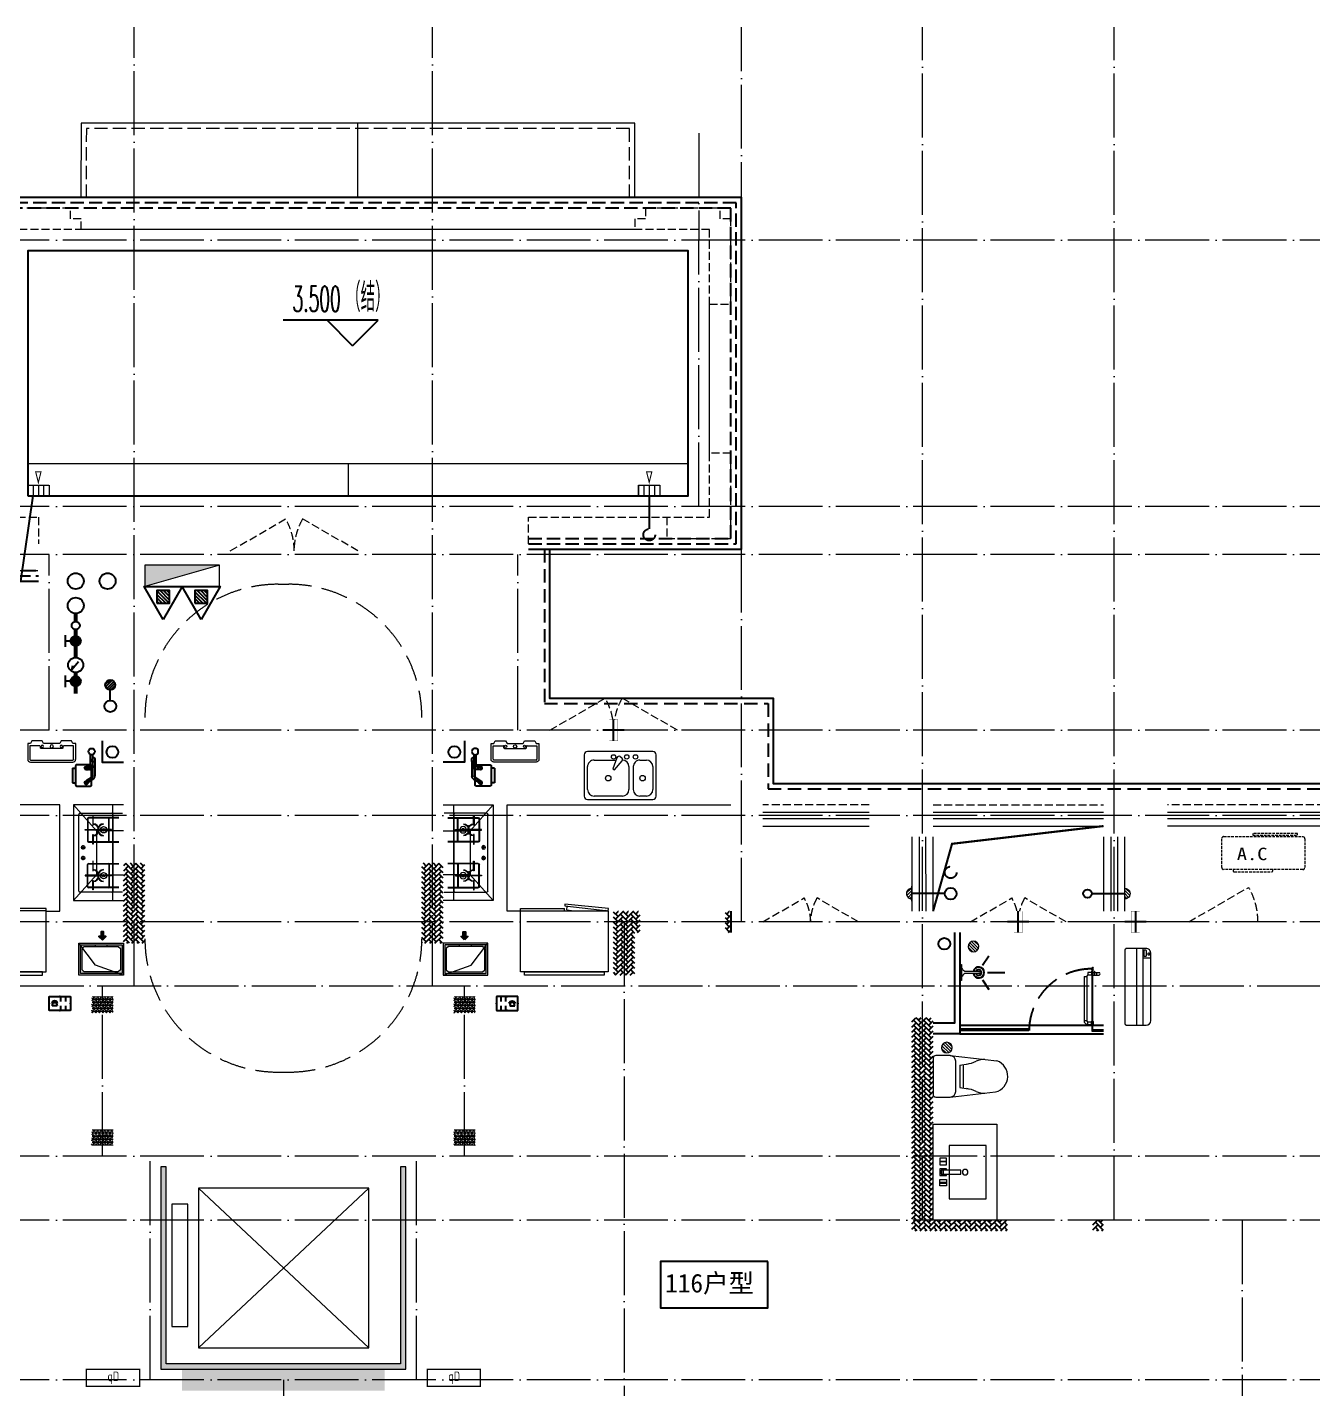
# Model space of a CAD drawing. Extents: x -518115 to 389031, y -231062 to 1628073.
# Drawn here: x 48412 to 60481, y 600166 to 612949 of the extents above; entities that cross this region are included whole.
import ezdxf
from ezdxf.enums import TextEntityAlignment as Align

# ---------------------------------------------------------------- set-up
doc = ezdxf.new("R2010")
doc.units = 0
doc.header["$LTSCALE"] = 1000
doc.header["$MEASUREMENT"] = 0
for name, pattern in [('#P_--_20B1_001_t3$0$DASH', [0.35, 0.25, -0.1]), ('__DASH', [0.35, 0.25, -0.1]), ('DASH', [0.35, 0.25, -0.1]), ('DOTE', [2.42, 2, -0.2, 0.02, -0.2]), ('HIDDEN', [0.375, 0.25, -0.125])]:
    doc.linetypes.add(name, pattern=pattern)
for name, color, linetype, lineweight in [('3.5方案汇报，与郭总、侯月琴确定户型_t8$0$STAIR', 2, 'Continuous', 18), ('DOTE', 19, 'DOTE', 9), ('EQUIP-消防', 3, 'Continuous', 20), ('EQUIP_消火栓', 242, 'Continuous', 18), ('LVTRY', 1, 'Continuous', 13), ('PUB_HATCH', 8, 'Continuous', 9), ('STAIR', 2, 'Continuous', 18), ('WINDOW', 144, 'Continuous', 15), ('填充', 251, 'Continuous', 5), ('平面-分水线', 214, 'Continuous', 15), ('平面-排水沟', 86, 'Continuous', 15), ('平面-栏杆', 135, 'Continuous', 15), ('平面-看线', 45, 'Continuous', 15), ('平面-空调室内机', 176, 'Continuous', 9), ('平面-空调预留孔', 173, 'Continuous', 15), ('空调', 76, 'Continuous', 13), ('立面-洞口示意', 152, 'Continuous', 13)]:
    doc.layers.add(name, color=color, linetype=linetype, lineweight=lineweight)
for name, color, linetype in [('AH-FURNITURE', 1, 'Continuous'), ('DIM_ELEV', 3, 'Continuous'), ('EQUIP-安防', 3, 'Continuous'), ('EQUIP_地漏', 7, 'Continuous'), ('EQUIP_消防', 7, 'Continuous'), ('IP-bath&kitchen-JOHNSON', 4, 'Continuous'), ('P-bath&kitchen-JOHNSON', 4, 'Continuous'), ('PUB_TEXT', 4, 'Continuous'), ('ROOF', 183, 'Continuous'), ('VPIPE-中水', 122, 'Continuous'), ('VPIPE-凝结', 150, 'Continuous'), ('VPIPE-废水', 31, 'Continuous'), ('VPIPE-消防', 1, 'TG_X'), ('VPIPE-给水', 3, 'TG_J'), ('VPIPE-雨水', 4, 'DASH'), ('保温', 6, 'Continuous'), ('建筑-排气道', 9, 'Continuous'), ('机电标识类', 1, 'Continuous'), ('污水', 3, 'Continuous'), ('看线', 251, 'Continuous'), ('给水', 4, 'Continuous')]:
    doc.layers.add(name, color=color, linetype=linetype)
doc.styles.add('_TCH_DIM', font='SIMPLEX.shx', dxfattribs={"width": 0.7, "bigfont": 'GBCBIG.shx'})
doc.styles.add('_TEL_DIM', font='SIMPLEX', dxfattribs={"width": 0.8, "height": 3.5, "bigfont": 'HZTXT'})
doc.styles.add('DIM_FONT', font='SIMPLEX.shx', dxfattribs={"width": 0.56})
doc.styles.add('TG_LINETYPE', font='SIMPLEX', dxfattribs={"width": 0.8, "height": 3, "bigfont": 'HZTXT'})
doc.styles.add('房间名称', font='TSSDENG', dxfattribs={"width": 0.8, "bigfont": 'HZTXT'})
doc.styles.add('黑体', font='')
doc.styles.get('黑体').set_extended_font_data('SimHei')
doc.linetypes.add('TG_J', pattern='A,2,-0.22,["J",TG_LINETYPE,S=0.1,R=0,X=-0.18,Y=-0.15],0', length=2.22)
doc.linetypes.add('TG_X', pattern='A,4,-0.3,["X",TG_LINETYPE,S=0.1,R=0,X=-0.23,Y=-0.15],0', length=4.3)
pattern_1 = [(45, (0, 0), (0, 47.4157523), [100.584, -33.528]), (135, (23.708, 23.708), (3e-15, 47.4157523), [100.584, -33.528])]
pattern_2 = [(90, (0, 0), (-16.49778, 1e-15), [9.525, -19.05]), (210, (0, 0), (8.24889, -14.2874966), [9.525, -19.05]), (150, (6e-16, 9.525), (-8.24889, -14.2874966), [9.525, -19.05])]

# ---------------------------------------------------------------- blocks, each defined once
blk = doc.blocks.new('rtyg7uyhg')
at = {"layer": 'LVTRY'}
for p, q in [((193590, 45458), (193590, 45069)), ((194235, 45489), (193621, 45489)), ((193682, 45407), (193888, 45407)), ((193896, 45430), (193858, 45326)), ((193875, 45316), (193946, 45401)), ((193926, 45440), (193940, 45432)), ((194112, 45407), (194173, 45407)), ((194265, 45069), (194265, 45458)), ((193621, 45131), (193621, 45346)), ((193858, 45326), (193875, 45316)), ((194010, 45346), (194010, 45131)), ((194051, 45131), (194051, 45346)), ((194235, 45346), (194235, 45131)), ((193621, 45039), (194235, 45039)), ((193948, 45069), (193682, 45069)), ((194173, 45069), (194112, 45069))]:
    blk.add_line(p, q, dxfattribs=at)
for centre, radius in [((193866, 45438), 20.5), ((193989, 45438), 20.5), ((194071, 45438), 20.5), ((193815, 45238), 25.6), ((194137, 45238), 25.6)]:
    blk.add_circle(centre, radius, dxfattribs=at)
for centre, radius, start, end in [((193621, 45458), 30.7, 90, 180), ((193682, 45346), 61.4, 90, 180), ((193916, 45423), 20.5, 60, 159.4623), ((193930, 45414), 20.5, 320.5377, 60), ((193948, 45346), 61.4, 360, 90), ((194112, 45346), 61.4, 90, 180), ((194173, 45346), 61.4, 360, 90), ((194235, 45458), 30.7, 360, 90), ((193682, 45131), 61.4, 180, 270), ((193948, 45131), 61.4, 270, 360), ((194112, 45131), 61.4, 180, 270), ((194173, 45131), 61.4, 270, 360), ((193621, 45069), 30.7, 180, 270), ((194235, 45069), 30.7, 270, 360)]:
    blk.add_arc(centre, radius, start, end, dxfattribs=at)
at = {"layer": 'LVTRY', "style": 'DIM_FONT', "width": 0.8, "flags": 9}
for tag in ['YSIZE', 'XSIZE']:
    blk.add_attdef(tag, (193928, 45488), '', height=0.5, rotation=90, dxfattribs=at)
blk = doc.blocks.new('A$C60D053AF')
at = {"layer": 'AH-FURNITURE', "color": 8}
for p, q in [((233, -90), (128, -90)), ((233, -110), (128, -110)), ((193, -71), (328, -71)), ((193, -91), (328, -91)), ((245, -129), (245, -122)), ((265, -129), (265, -122)), ((342, -97), (370, -143)), ((356, -83), (384, -129)), ((255, -281), (255, -251)), ((393, -281), (393, -251)), ((255, -281), (393, -281))]:
    blk.add_line(p, q, dxfattribs=at)
for points in [[(170, -68, 1), (170, -94), (193, -94), (193, -68)], [(234, -251), (414, -251, 0.414214), (424, -241), (424, -111, 0.414214), (414, -101), (234, -101, 0.414214), (224, -111), (224, -241, 0.414214)], [(268, -122), (268, -107, 0.414214), (248, -87), (233, -87), (233, -113), (242, -113), (242, -122)], [(384, -161, 1), (402, -143), (386, -127), (368, -145)], [(242, -152, 1), (268, -152), (268, -129), (242, -129)]]:
    blk.add_lwpolyline(points, format="xyb", close=True, dxfattribs=at)
for centre, radius in [((100, -100), 30), ((255, -152), 15), ((255, -152), 10), ((393, -152), 15), ((393, -152), 10)]:
    blk.add_circle(centre, radius, dxfattribs=at)
for radius in [40, 20]:
    blk.add_arc((328, -111), radius, 45, 90, dxfattribs=at)
blk = doc.blocks.new('A-Kitchen-7')
at = {"layer": 'LVTRY'}
for p, q in [((-519, 780), (-7, 834)), ((-4, 811), (-515, 756)), ((-29, 767), (-35, 806)), ((-7, 834), (-4, 811)), ((-515, 756), (-519, 780)), ((515, 756), (-515, 756)), ((-515, 756), (-515, 40)), ((-486, 761), (-485, 756)), ((-29, 767), (-112, 756)), ((515, 780), (0, 780)), ((0, 756), (0, 780)), ((515, 756), (515, 780)), ((515, 40), (515, 756)), ((-515, 40), (515, 40))]:
    blk.add_line(p, q, dxfattribs=at)
blk.add_lwpolyline([(-469, 40), (-469, 0), (469, 0), (469, 40)], close=True, dxfattribs=at)
blk = doc.blocks.new('*U70')
h = blk.add_hatch(color=5)
h.set_gradient(color1=(0, 0, 255), rotation=180, tint=1)
h.paths.add_polyline_path([(0, 0), (-6.35, -6.35), (-6.35, -2.159), (-15, -2.159), (-15, 2.159), (-6.35, 2.159), (-6.35, 6.35)])
at = {"color": 0, "linetype": 'Continuous'}
blk.add_lwpolyline([(0, 0), (-6.35, -6.35), (-6.35, -2.159), (-15, -2.159), (-15, 2.159), (-6.35, 2.159), (-6.35, 6.35)], close=True, dxfattribs=at)
blk = doc.blocks.new('sgrsefv')
at = {"layer": 'PUB_HATCH'}
blk.add_hatch(color=256, dxfattribs=at).paths.add_polyline_path([(1112933, 840916), (1112933, 840646), (1113073, 840646), (1113073, 840661), (1112968, 840661), (1112948, 840681), (1112948, 840881), (1112968, 840901), (1113288, 840901), (1113308, 840881), (1113308, 840681), (1113288, 840661), (1113183, 840661), (1113183, 840646), (1113323, 840646), (1113323, 840916)])
at = {"layer": 'LVTRY', "color": 1}
for p, q in [((1113073, 840661), (1113073, 840646)), ((1113183, 840661), (1113183, 840646))]:
    blk.add_line(p, q, dxfattribs=at)
for points in [[(1112918, 840931), (1113338, 840931), (1113338, 840631), (1112918, 840631)], [(1112933, 840916), (1113323, 840916), (1113323, 840646), (1112933, 840646)], [(1113288, 840661), (1112968, 840661), (1112948, 840681), (1112948, 840881), (1112968, 840901), (1113288, 840901), (1113308, 840881), (1113308, 840681), (1113288, 840661)]]:
    blk.add_lwpolyline(points, close=True, dxfattribs=at)
at = {"layer": '立面-洞口示意'}
blk.add_lwpolyline([(1112918, 840931), (1113182, 840837), (1113338, 840631)], dxfattribs=at)
at = {"layer": '建筑-排气道', "xscale": -5, "yscale": 5, "zscale": 5, "rotation": 270}
blk.add_blockref('*U70', (1113118, 840599), dxfattribs=at)
blk = doc.blocks.new('FRSDFDGDGDRGDR')
at = {"layer": '平面-空调预留孔'}
for p, q in [((699612, 775044), (699612, 775441)), ((699619, 775448), (699746, 775448)), ((699746, 775448), (699746, 775355)), ((699720, 775342), (699720, 775143)), ((699727, 775349), (699740, 775349)), ((699727, 775136), (699740, 775136)), ((699746, 775130), (699746, 775037)), ((699746, 775037), (699619, 775037))]:
    blk.add_line(p, q, dxfattribs=at)
blk.add_lwpolyline([(699766, 775167), (699793, 775154), (699793, 775057), (699766, 775044), (699766, 775018), (699619, 775018, -0.414214), (699593, 775044), (699593, 775441, -0.414214), (699619, 775468), (699766, 775468), (699766, 775441), (699793, 775428), (699793, 775332), (699766, 775318)], format="xyb", close=True, dxfattribs=at)
for centre, radius in [((699740, 775332), 10.6), ((699740, 775243), 15.8), ((699740, 775154), 10.6)]:
    blk.add_circle(centre, radius, dxfattribs=at)
for centre, start, end in [((699619, 775441), 90, 180), ((699727, 775342), 90, 180), ((699740, 775355), 270, 360), ((699727, 775143), 180, 270), ((699740, 775130), 0, 90), ((699619, 775044), 180, 270)]:
    blk.add_arc(centre, 6.6, start, end, dxfattribs=at)
blk = doc.blocks.new('GDGDRGDRGRD')
at = {"layer": 'LVTRY', "color": 251}
for p, q in [((430081, 371515), (429865, 371758)), ((430335, 371758), (429865, 371758)), ((429865, 371758), (429865, 370858)), ((430235, 370858), (430235, 371758)), ((430335, 371515), (430081, 371515)), ((430081, 371515), (430081, 371100)), ((429865, 370858), (430081, 371100)), ((430081, 371100), (430335, 371100)), ((429865, 370858), (430335, 370858))]:
    blk.add_line(p, q, dxfattribs=at)
at = {"layer": 'LVTRY'}
for p, q in [((429915, 370948), (429915, 371668)), ((429925, 371678), (430325, 371678)), ((429995, 371628), (429995, 371418)), ((430000, 371628), (430000, 371418)), ((430290, 371638), (430005, 371638)), ((430290, 371633), (430005, 371633)), ((430045, 371658), (430045, 371568)), ((430050, 371658), (430045, 371658)), ((430050, 371568), (430050, 371658)), ((430195, 371418), (430195, 371628)), ((430200, 371418), (430200, 371628)), ((430235, 371668), (430235, 370948)), ((429975, 371526), (430102, 371526)), ((429975, 371521), (429975, 371526)), ((430102, 371521), (429975, 371521)), ((430045, 371568), (430050, 371568)), ((430220, 371526), (430092, 371526)), ((430092, 371526), (430092, 371521)), ((430092, 371521), (430220, 371521)), ((430102, 371526), (430102, 371521)), ((430220, 371521), (430220, 371526)), ((430235, 371100), (430235, 371515)), ((429935, 371358), (429974, 371358)), ((429955, 371339), (429955, 371378)), ((430005, 371413), (430290, 371413)), ((430005, 371408), (430290, 371408)), ((430045, 371388), (430045, 371478)), ((430045, 371478), (430050, 371478)), ((430050, 371388), (430045, 371388)), ((430050, 371478), (430050, 371388)), ((429935, 371258), (429974, 371258)), ((429955, 371239), (429955, 371278)), ((430045, 371228), (430045, 371138)), ((430050, 371228), (430045, 371228)), ((430050, 371138), (430050, 371228)), ((429995, 370988), (429995, 371198)), ((430000, 370988), (430000, 371198)), ((430005, 371208), (430290, 371208)), ((430005, 371203), (430290, 371203)), ((430045, 371138), (430050, 371138)), ((430195, 371198), (430195, 370988)), ((430200, 371198), (430200, 370988)), ((430102, 371096), (429975, 371096)), ((429975, 371096), (429975, 371091)), ((429975, 371091), (430102, 371091)), ((430290, 370983), (430005, 370983)), ((430290, 370978), (430005, 370978)), ((430045, 370958), (430045, 371048)), ((430045, 371048), (430050, 371048)), ((430050, 371048), (430050, 370958)), ((430092, 371091), (430092, 371096)), ((430092, 371096), (430220, 371096)), ((430220, 371091), (430092, 371091)), ((430102, 371091), (430102, 371096)), ((430220, 371096), (430220, 371091)), ((430325, 370938), (429925, 370938)), ((430050, 370958), (430045, 370958))]:
    blk.add_line(p, q, dxfattribs=at)
blk.add_lwpolyline([(429609, 370758), (429735, 370758), (429735, 371758), (427635, 371758)], dxfattribs=at)
for centre, radius in [((430147, 371523), 29.7), ((430147, 371523), 11.7), ((429955, 371358), 17), ((429955, 371258), 17), ((430147, 371093), 29.7), ((430147, 371093), 11.7)]:
    blk.add_circle(centre, radius, dxfattribs=at)
for centre, radius, start, end in [((429925, 371668), 10, 90, 180), ((430005, 371628), 10, 90, 180), ((430005, 371628), 5, 90, 180), ((430190, 371628), 10, 0, 90), ((430190, 371628), 5, 0, 90), ((430225, 371668), 10, 0, 90), ((430047, 371523), 56.7, 2.2742, 87.7258), ((430047, 371523), 52.2, 2.4704, 87.5296), ((430047, 371523), 56.7, 272.2742, 357.7258), ((430047, 371523), 52.2, 272.4704, 357.5296), ((430147, 371523), 56.7, 92.2742, 177.7258), ((430147, 371523), 56.7, 182.2742, 267.7258), ((430147, 371523), 52.2, 92.4704, 177.5296), ((430147, 371523), 52.2, 182.4704, 267.5296), ((430005, 371418), 10, 180, 270), ((430005, 371418), 5, 180, 270), ((430190, 371418), 5, 270, 0), ((430190, 371418), 10, 270, 0), ((430005, 371198), 10, 90, 180), ((430005, 371198), 5, 90, 180), ((430047, 371093), 56.7, 2.2742, 87.7258), ((430047, 371093), 52.2, 2.4704, 87.5296), ((430147, 371093), 56.7, 92.2742, 177.7258), ((430147, 371093), 52.2, 92.4704, 177.5296), ((430190, 371198), 10, 0, 90), ((430190, 371198), 5, 0, 90), ((430005, 370988), 10, 180, 270), ((430005, 370988), 5, 180, 270), ((430047, 371093), 56.7, 272.2742, 357.7258), ((430047, 371093), 52.2, 272.4704, 357.5296), ((430147, 371093), 56.7, 182.2742, 267.7258), ((430147, 371093), 52.2, 182.4704, 267.5296), ((430190, 370988), 5, 270, 0), ((430190, 370988), 10, 270, 0), ((429925, 370948), 10, 180, 270), ((430225, 370948), 10, 270, 0)]:
    blk.add_arc(centre, radius, start, end, dxfattribs=at)
at = {"xscale": -1}
blk.add_blockref('rtyg7uyhg', (622600, 326770), dxfattribs=at)
at = {"xscale": -1, "rotation": 270}
blk.add_blockref('FRSDFDGDGDRGDR', (-345583, -327434), dxfattribs=at)
for name, p, rotation in [('A$C60D053AF', (430135, 372358), 270), ('sgrsefv', (1543253, 1211090), 180)]:
    blk.add_blockref(name, p, dxfattribs=dict(rotation=rotation))
at = {"layer": 'LVTRY', "color": 1, "extrusion": (0, 0, -1), "xscale": -0.7999999999883585, "yscale": 0.7999999999883585, "zscale": -0.7999999999883585}
blk.add_blockref('A-Kitchen-7', (-429197, 370159), dxfattribs=at)
blk = doc.blocks.new('GDFGDGRD')
at = {"layer": '保温', "linetype": 'ByBlock', "ltscale": 10}
h = blk.add_hatch(dxfattribs=at)
h.set_pattern_fill('AR-HBONE', color=251, scale=55)
h.set_pattern_definition(pattern_1)
h.paths.add_polyline_path([(431617, 372724), (431817, 372724), (431817, 373474), (431617, 373474)])
h = blk.add_hatch(dxfattribs=at)
h.set_pattern_fill('AR-HBONE', color=251, scale=55)
h.set_pattern_definition(pattern_1)
h.paths.add_polyline_path([(434617, 372724), (434417, 372724), (434416, 373474), (434616, 373474)])
h = blk.add_hatch(dxfattribs=at)
h.set_pattern_fill('AR-HBONE', color=251, scale=55)
h.set_pattern_definition(pattern_1)
h.paths.add_polyline_path([(428967, 372824), (428967, 373024), (428917, 373024), (428917, 372824)])
h = blk.add_hatch(dxfattribs=at)
h.set_pattern_fill('AR-HBONE', color=251, scale=55)
h.set_pattern_definition(pattern_1)
h.paths.add_polyline_path([(429817, 372824), (429817, 373024), (429767, 373024), (429767, 372824)])
h = blk.add_hatch(dxfattribs=at)
h.set_pattern_fill('AR-HBONE', color=251, scale=55)
h.set_pattern_definition(pattern_1)
h.paths.add_polyline_path([(430018, 372424), (430017, 373024), (429817, 373024), (429818, 372424)])
at = {"layer": '保温', "linetype": 'Continuous', "ltscale": 10}
h = blk.add_hatch(dxfattribs=at)
h.set_pattern_fill('HEX', color=251, scale=10, angle=90, style=0)
h.set_pattern_definition(pattern_2)
h.paths.add_polyline_path([(431317, 372074), (431517, 372074), (431517, 372224), (431317, 372224)])
h = blk.add_hatch(dxfattribs=at)
h.set_pattern_fill('HEX', color=251, scale=10, angle=90, style=0)
h.set_pattern_definition(pattern_2)
h.paths.add_polyline_path([(434917, 372074), (434717, 372074), (434716, 372224), (434916, 372224)])
at = {"layer": '保温', "linetype": 'ByBlock', "ltscale": 10}
h = blk.add_hatch(dxfattribs=at)
h.set_pattern_fill('AR-HBONE', color=251, scale=55)
h.set_pattern_definition(pattern_1)
h.paths.add_polyline_path([(427217, 370024), (427217, 372024), (427017, 372024), (427017, 370024)])
at = {"layer": '保温', "linetype": 'Continuous', "ltscale": 10}
h = blk.add_hatch(dxfattribs=at)
h.set_pattern_fill('HEX', color=251, scale=10, angle=90, style=0)
h.set_pattern_definition(pattern_2)
h.paths.add_polyline_path([(431317, 370824), (431517, 370824), (431517, 370974), (431317, 370974)])
h = blk.add_hatch(dxfattribs=at)
h.set_pattern_fill('HEX', color=251, scale=10, angle=90, style=0)
h.set_pattern_definition(pattern_2)
h.paths.add_polyline_path([(434917, 370824), (434717, 370824), (434716, 370974), (434916, 370974)])
at = {"layer": '保温', "linetype": 'ByBlock', "ltscale": 10}
h = blk.add_hatch(dxfattribs=at)
h.set_pattern_fill('AR-HBONE', color=251, scale=55)
h.set_pattern_definition(pattern_1)
h.paths.add_polyline_path([(425517, 370024), (425517, 370124), (425417, 370124), (425417, 370024)])
h = blk.add_hatch(dxfattribs=at)
h.set_pattern_fill('AR-HBONE', color=251, scale=55)
h.set_pattern_definition(pattern_1)
h.paths.add_polyline_path([(427017, 370024), (427017, 370124), (426317, 370124), (426317, 370024)])
at = {"layer": '保温', "linetype": 'Continuous', "ltscale": 10}
h = blk.add_hatch(dxfattribs=at)
h.set_pattern_fill('HEX', color=251, scale=10, angle=90, style=0)
h.set_pattern_definition([(90, (-70765.891, -151624.736), (-16.49778, 1e-15), [9.525, -19.05]), (210, (-70765.891, -151624.736), (8.24889, -14.2874966), [9.525, -19.05]), (150, (-70765.891, -151615.211), (-8.24889, -14.2874966), [9.525, -19.05])])
h.paths.add_polyline_path([(434067, 368524), (434067, 368724), (432167, 368724), (432167, 368524)])
at = {"layer": '保温', "color": 251, "linetype": 'ByBlock', "ltscale": 10}
blk.add_line((428917, 373024), (428917, 372824), dxfattribs=at)
blk = doc.blocks.new('A$C001338C2')
for p, q in [((0, 249), (0, 22)), ((845, 304), (55, 304)), ((109, 215), (109, 304)), ((900, 22), (900, 249)), ((22, 0), (878, 0))]:
    blk.add_line(p, q)
at = {"lineweight": 5}
for p, q in [((900, 215), (0, 215)), ((900, 143), (0, 143))]:
    blk.add_line(p, q, dxfattribs=at)
for points in [[(89, 226), (22, 226, -0.414214), (17, 232), (17, 243, -0.414214), (22, 249), (89, 249, -0.414214), (95, 243), (95, 232, -0.414214)], [(73, 275), (57, 275, -0.414214), (51, 281), (51, 283, -0.414214), (57, 289), (73, 289, -0.414214), (79, 283), (79, 281, -0.414214)]]:
    blk.add_lwpolyline(points, format="xyb", close=True)
for centre, radius, start, end in [((55, 249), 55, 90, 180), ((845, 249), 55, 360, 90), ((22, 22), 22, 180, 270), ((878, 22), 22, 270, 360)]:
    blk.add_arc(centre, radius, start, end)
blk = doc.blocks.new('A$C2705576B')
at = {"layer": '给水'}
h = blk.add_hatch(color=256, dxfattribs=at)
edge = h.paths.add_edge_path()
edge.add_arc((417, -1741), 47.2, 0, 360)
h = blk.add_hatch(color=256, dxfattribs=at)
edge = h.paths.add_edge_path()
edge.add_arc((795, -1741), 47.2, 0, 360)
for p, q in [((363, -1645), (472, -1645)), ((417, -1741), (417, -1645)), ((740, -1645), (849, -1645)), ((795, -1741), (795, -1645)), ((601, -1768), (525, -1704)), ((525, -1704), (564, -1715))]:
    blk.add_line(p, q, dxfattribs=at)
at = {"layer": '给水', "const_width": 35.4}
for points in [[(499, -1741), (302, -1741)], [(903, -1741), (641, -1741)], [(1053, -1741), (978, -1741)]]:
    blk.add_lwpolyline(points, dxfattribs=at)
at = {"layer": '给水'}
for centre, radius in [((417, -1741), 47.2), ((570, -1741), 70.8), ((795, -1741), 47.2), ((941, -1741), 37.5)]:
    blk.add_circle(centre, radius, dxfattribs=at)
blk = doc.blocks.new('$TwtSys$00000141')
at = {"color": 1}
for p, q in [((-47, 4), (-5, 46)), ((-47, 4), (-5, 46)), ((-44, -18), (18, 44)), ((-44, -18), (18, 44)), ((-33, -33), (33, 33)), ((-33, -33), (33, 33)), ((-16, -44), (44, 16)), ((-16, -44), (44, 16)), ((6, -46), (46, -6)), ((6, -46), (46, -6))]:
    blk.add_line(p, q, dxfattribs=at)
blk.add_circle((0, 0), 47, dxfattribs=at)
blk.add_circle((0, 0), 47, dxfattribs=at)
blk = doc.blocks.new('dongkong')
blk.add_wipeout([(-603756, 210771), (-603756, 210571), (-603836, 210571), (-603836, 210771)])
at = {"layer": '机电标识类', "color": 250, "linetype": 'DASH', "ltscale": 400}
for p, q in [((-603896, 210671), (-603696, 210671)), ((-603796, 210771), (-603796, 210571))]:
    blk.add_line(p, q, dxfattribs=at)
at = {"layer": '空调', "color": 6, "linetype": 'DASH', "const_width": 2}
blk.add_lwpolyline([(-603756, 210771), (-603756, 210571), (-603836, 210571), (-603836, 210771)], close=True, dxfattribs=at)
blk = doc.blocks.new('rrrrrrrrrrrra')
for p, q in [((-112, 459), (-112, 324)), ((253, 484), (-87, 484)), ((278, 324), (278, 459)), ((-112, 324), (-64, -103)), ((-59, 271), (224, 271)), ((278, 324), (228, -116)), ((-21, 232), (-34, 154)), ((191, 200), (-26, 200)), ((186, 232), (-21, 232)), ((186, 232), (199, 154))]:
    blk.add_line(p, q)
for centre, radius, start, end in [((-87, 459), 25, 90, 180), ((253, 459), 25, 0, 90), ((-59, 324), 53.3, 180, 270), ((224, 324), 53.3, 270, 0), ((-323, 210), 294, 333.5369, 351.4828), ((488, 210), 294, 188.5172, 206.4631), ((149, -3), 224, 158.5202, 180), ((16, -3), 224, 0, 21.4798), ((84, -64), 153, 195.0773, 340.1181)]:
    blk.add_arc(centre, radius, start, end)
blk = doc.blocks.new('A$C1E0F638F')
for points in [[(500, 435), (500, 85), (0, 85), (0, 435)], [(270, 30), (230, 30), (230, 195), (270, 195)], [(120, 0), (180, 0), (180, 60), (120, 60)], [(147, 55), (153, 55), (153, 5), (147, 5)], [(230, 30), (270, 30), (270, 10), (230, 10)], [(380, 0), (320, 0), (320, 60), (380, 60)], [(353, 55), (347, 55), (347, 5), (353, 5)]]:
    blk.add_lwpolyline(points, close=True)
blk.add_lwpolyline([(270, 60), (280, 60), (280, 0), (220, 0), (220, 60), (230, 60)])
blk.add_circle((250, 236), 26)
blk = doc.blocks.new('$lvtry$00000171')
for p, q in [((-74, 11), (-11, 74)), ((-70, -27), (27, 70)), ((-53, -53), (53, 53)), ((-27, -70), (70, 27)), ((11, -74), (74, -11))]:
    blk.add_line(p, q)
blk.add_circle((0, 0), 75)
blk.add_point((0, 0))
blk = doc.blocks.new('135')
blk.add_hatch(color=256).paths.add_polyline_path([(5, 2), (4, -1), (-5, 2), (-4, 5)])
for p, q in [((-6, 19), (-3, 19)), ((-3, 19), (-6, 19)), ((-6, 3), (5, -2)), ((-6, 3), (-5, 3)), ((-5, 11), (-5, 31)), ((5, 11), (-5, 11)), ((5, 10), (-5, 10)), ((-5, 3), (-4, 6)), ((-4, 6), (5, 2)), ((0, 0), (0, 39)), ((6, 19), (3, 19)), ((3, 19), (6, 19)), ((4, -1), (5, 2)), ((5, 11), (5, 32)), ((4, -1), (6, -2))]:
    blk.add_line(p, q)
for centre, radius, start, end in [((6, 16), 13.5, 151.0147, 204.8403), ((13, 4), 20.5, 163.0924, 182.0012), ((-6, 4), 1, 184.2275, 248.4661), ((-5, 22), 0.5, 335.7643, 151.0147), ((4, 18), 9.42, 155.7643, 171.9773), ((9, 15), 14.6, 166.278, 198.0953), ((14, 4), 19.5, 163.7443, 182.5269), ((-5, 3), 0.5, 181.9385, 247.2597), ((5, 22), 0.5, 29.8425, 204.574), ((-6, 17), 11.7, 10.475, 24.574), ((-6, 15), 12.4, 338.6449, 16.0476), ((29, 7), 24, 172.9439, 199.2318), ((-6, 16), 13.4, 334.9111, 29.8425), ((26, 6), 20.6, 169.1454, 199.9526), ((6, -1), 1.17, 247.4597, 19.9526), ((6, -1), 0.5, 247.4597, 19.2318)]:
    blk.add_arc(centre, radius, start, end)
blk.add_open_spline([(-5, 31), (-4, 31), (-2, 33), (1, 29), (3, 31), (5, 32)], degree=3, knots=[0, 0, 0, 0, 3.066329, 6.218313, 11.124135, 11.124135, 11.124135, 11.124135])
blk = doc.blocks.new('SDFAWERAWER')
at = {"layer": 'LVTRY', "color": 1}
for p, q in [((593941, -1242210), (593784, -1242595)), ((593965, -1242220), (593807, -1242604)), ((593941, -1242210), (593965, -1242220)), ((593988, -1242191), (593978, -1242214)), ((594007, -1242226), (593978, -1242214)), ((594017, -1242203), (593988, -1242191)), ((594016, -1242220), (594027, -1242193)), ((594016, -1242220), (594022, -1242223)), ((594026, -1242204), (594018, -1242222)), ((594018, -1242222), (594021, -1242220)), ((594025, -1242211), (594021, -1242220)), ((594023, -1242221), (594022, -1242223)), ((594022, -1242223), (594024, -1242222)), ((594023, -1242211), (594030, -1242194)), ((594024, -1242221), (594024, -1242222)), ((594025, -1242211), (594031, -1242197)), ((594027, -1242193), (594033, -1242195)), ((594028, -1242234), (594078, -1242255)), ((594030, -1242194), (594031, -1242197)), ((594032, -1242197), (594033, -1242195)), ((594033, -1242195), (594034, -1242197)), ((594034, -1242198), (594034, -1242197)), ((594047, -1242201), (594036, -1242229)), ((594036, -1242229), (594039, -1242230)), ((594037, -1242211), (594088, -1242232)), ((594039, -1242230), (594045, -1242214)), ((594039, -1242230), (594042, -1242228)), ((594042, -1242228), (594051, -1242205)), ((594050, -1242202), (594043, -1242218)), ((594047, -1242201), (594050, -1242202)), ((594050, -1242202), (594051, -1242205)), ((594057, -1242246), (594067, -1242223)), ((593784, -1242595), (593807, -1242604)), ((593803, -1242641), (593813, -1242618)), ((593803, -1242641), (593833, -1242653)), ((593813, -1242618), (593842, -1242630)), ((593842, -1242630), (593833, -1242653)), ((593834, -1242656), (593833, -1242653)), ((593845, -1242629), (593834, -1242656)), ((593848, -1242630), (593836, -1242657)), ((593845, -1242629), (593842, -1242630)), ((593848, -1242630), (593845, -1242629)), ((593847, -1242662), (593858, -1242634)), ((593850, -1242663), (593861, -1242635)), ((593852, -1242662), (593862, -1242637)), ((593858, -1242634), (593861, -1242635)), ((593861, -1242635), (593862, -1242637)), ((593836, -1242657), (593834, -1242656)), ((593847, -1242662), (593850, -1242663))]:
    blk.add_line(p, q, dxfattribs=at)
blk.add_lwpolyline([(593823, -1242717), (594046, -1242174), (594037, -1242170), (593814, -1242713)], close=True, dxfattribs=at)
blk.add_arc((594075, -1242240), 15.3, 281.7932, 33.7019, dxfattribs=at)
for centre, major_axis, start_param, end_param in [((593974, -1242224), (3.93, 9.6), 0, 1.570796), ((593817, -1242608), (13.5, 33.1), 1.570796, 3.141593), ((593817, -1242608), (3.93, 9.6), 1.570796, 3.141593)]:
    blk.add_ellipse(centre, major_axis=major_axis, ratio=1, start_param=start_param, end_param=end_param, dxfattribs=at)
at = {"layer": 'P-bath&kitchen-JOHNSON', "color": 8, "linetype": 'DASH'}
blk.add_arc((593810, -1242714), 586, 67.5369, 157.1325, dxfattribs=at)
at = {"layer": 'LVTRY', "color": 1, "xscale": -1, "rotation": 157.7329157530927}
blk.add_blockref('135', (594045, -1242162), dxfattribs=at)
blk = doc.blocks.new('A$C5DCB2F21')
at = {"layer": 'IP-bath&kitchen-JOHNSON', "color": 8}
for p, q in [((-68, -213), (-158, -275)), ((68, -213), (158, -275)), ((0, -261), (0, -425))]:
    blk.add_line(p, q, dxfattribs=at)
at = {"layer": 'IP-bath&kitchen-JOHNSON', "color": 250}
for centre, major_axis, ratio, start_param, end_param in [((0, -179), (-51, 0), 0.990052, -1.36297, 4.504563), ((0, -178), (-26.8, 0), 0.994812, -1.167677, 4.309269)]:
    blk.add_ellipse(centre, major_axis=major_axis, ratio=ratio, start_param=start_param, end_param=end_param, dxfattribs=at)
at = {"layer": 'LVTRY', "color": 1}
for p, q in [((74, 0), (-74, 0)), ((-10, -174), (-10, -49)), ((11, -174), (11, -49))]:
    blk.add_line(p, q, dxfattribs=at)
blk.add_lwpolyline([(74, 0), (74, -16), (-74, -16), (-74, 0)], dxfattribs=at)
for points in [[(-26, -31, -0.364142), (-38, -16, -0.020495)], [(-10, -49, 0.214893), (-26, -31, 7.649644)], [(11, -49, -0.21439), (26, -31, -7.649644)], [(26, -31, 0.364142), (38, -16, 0.020495)]]:
    blk.add_lwpolyline(points, format="xyb", dxfattribs=at)
blk.add_arc((0, -174), 10.5, 180, 0, dxfattribs=at)
for centre, major_axis, ratio, start_param, end_param in [((0, -181), (53.6, 0), 0.987577, 1.76809, 7.656688), ((-12, -165), (0, 1.43), 0.85, -1.570796, 4.712389), ((-12, -189), (0, 1.43), 0.85, 4.712389, 10.995574), ((12, -165), (0, 1.43), 0.85, 4.712389, 10.995574), ((12, -189), (0, 1.43), 0.85, 4.712389, 10.995574)]:
    blk.add_ellipse(centre, major_axis=major_axis, ratio=ratio, start_param=start_param, end_param=end_param, dxfattribs=at)
blk = doc.blocks.new('DSGDFGF')
at = {"layer": 'IP-bath&kitchen-JOHNSON'}
for p, q in [((676542, 342985), (677892, 342985)), ((676542, 342950), (677192, 342950)), ((676542, 342940), (677192, 342940)), ((676542, 342905), (677892, 342905)), ((677192, 342940), (677192, 342950)), ((677892, 342940), (677792, 342940)), ((677792, 342930), (677792, 342940)), ((677892, 342930), (677792, 342930))]:
    blk.add_line(p, q, dxfattribs=at)
at = {"layer": 'IP-bath&kitchen-JOHNSON', "color": 8}
for points in [[(676542, 343855), (676542, 342905), (676292, 342905)], [(676492, 343855), (676492, 343005), (676292, 343005)]]:
    blk.add_lwpolyline(points, dxfattribs=at)
at = {"layer": 'LVTRY', "color": 1}
blk.add_lwpolyline([(676892, 341155), (676292, 341155), (676292, 342055), (676892, 342055)], close=True, dxfattribs=at)
at = {"layer": 'IP-bath&kitchen-JOHNSON'}
for name, p, rotation in [('A$C5DCB2F21', (676542, 343480), 90.00848852444699), ('SDFAWERAWER', (-342526, 1268091), 22.25976934310714)]:
    blk.add_blockref(name, p, dxfattribs=dict(at, rotation=rotation))
at = {"layer": 'LVTRY', "xscale": -0.6666666667107826, "yscale": 0.6666666667107826}
for p in [(676672, 343725), (676422, 342775)]:
    blk.add_blockref('$lvtry$00000171', p, dxfattribs=at)
at = {"layer": 'LVTRY', "color": 1, "extrusion": (0, 0, -1), "xscale": -1, "zscale": -1, "rotation": 270}
blk.add_blockref('rrrrrrrrrrrra', (-676776, 342423), dxfattribs=at)
at = {"layer": 'LVTRY', "color": 1, "xscale": -1, "rotation": 270}
blk.add_blockref('A$C1E0F638F', (676357, 341356), dxfattribs=at)
blk = doc.blocks.new('$TwtSys$00000434')
for p, q in [((-0.5, 0.5), (-0.5, -0.5)), ((-0.5, -0.5), (0.5, 0.5)), ((0.5, 0.5), (-0.5, 0.5)), ((0.5, -0.5), (0.5, 0.5)), ((-0.5, -0.5), (0.5, -0.5))]:
    blk.add_line(p, q)
blk.add_solid([(0.5, -0.5), (0.5, 0.5), (-0.5, -0.5)])
blk = doc.blocks.new('$TwtSys$00000546')
h = blk.add_hatch()
h.set_pattern_fill('ANSI31', color=1, scale=200, style=0)
h.set_pattern_definition([(45, (-38543.802, -6670.83), (-17.67767, 17.67767), [])])
h.paths.add_polyline_path([(-65, 174), (65, 174), (65, 44), (-65, 44)])
at = {"color": 1}
for points in [[(0, 344), (-198, 0), (198, 0)], [(-65, 174), (65, 174), (65, 44), (-65, 44)]]:
    blk.add_lwpolyline(points, close=True, dxfattribs=at)
blk = doc.blocks.new('HFHFTHFD')
at = {"layer": 'DOTE', "linetype": 'DOTE', "ltscale": 0.3}
for p, q in [((456717, 603949), (456717, 612949)), ((459517, 603949), (459517, 612949)), ((462417, 604549), (462417, 612949)), ((464117, 601749), (464117, 612949)), ((465917, 601749), (465917, 612949)), ((472617, 610949), (418617, 610949)), ((462017, 608449), (462017, 610949)), ((472617, 608449), (418617, 608449)), ((472617, 607999), (418617, 607999)), ((455917, 606349), (455917, 607999)), ((460317, 606349), (460317, 607999)), ((472617, 606349), (418617, 606349)), ((472617, 605549), (418617, 605549)), ((472617, 604549), (418617, 604549)), ((461316, 604549), (461317, 593449)), ((418617, 603949), (472617, 603949)), ((456417, 602349), (456417, 603949)), ((459817, 602349), (459817, 603949)), ((472617, 602349), (418617, 602349)), ((456867, 600249), (456867, 602349)), ((459367, 600249), (459367, 602349)), ((472617, 601749), (418617, 601749)), ((467117, 601749), (467117, 593449)), ((472617, 600249), (418617, 600249)), ((458117, 600249), (458117, 593449))]:
    blk.add_line(p, q, dxfattribs=at)
blk = doc.blocks.new('$equip$00002628')
at = {"linetype": 'Continuous'}
for p, q in [((-0.625, 0.415), (0.625, 0.415)), ((-0.625, -0.415), (-0.625, 0.415)), ((-0.472, 0.01), (-0.409, 0.01)), ((-0.446, -0.138), (-0.395, 0.058)), ((-0.395, 0.058), (-0.395, 0.058)), ((-0.395, 0.058), (-0.206, 0.058)), ((-0.206, 0.058), (-0.155, -0.138)), ((-0.191, 0.01), (-0.129, 0.01)), ((0.071, 0.129), (0.071, 0.415)), ((0.35, 0.129), (0.35, 0.415)), ((0.625, 0.415), (0.625, -0.415)), ((0.625, -0.415), (-0.625, -0.415)), ((-0.155, -0.138), (-0.446, -0.138)), ((0.071, -0.415), (0.071, -0.129)), ((0.35, -0.415), (0.35, -0.129))]:
    blk.add_line(p, q, dxfattribs=at)
at = {"const_width": 0.05}
blk.add_lwpolyline([(-0.625, 0.415), (0.625, 0.415), (0.625, -0.415), (-0.625, -0.415), (-0.625, 0.415), (0.625, 0.415)], dxfattribs=at)
at = {"linetype": 'Continuous'}
blk.add_arc((-0.3, -0.011), 0.173, 6.98974, 173.01026, dxfattribs=at)
for p in [(-0.625, 0), (0, 0.415), (0, -0.415), (0.625, 0)]:
    blk.add_point(p)
at = {"color": 7, "style": '_TEL_DIM', "flags": 1}
blk.add_attdef('A', text='', height=0.000025, dxfattribs=at).set_placement((0, 0), align=Align.MIDDLE_CENTER)
blk = doc.blocks.new('GDGRDGDRGDFD')
at = {"layer": 'EQUIP-消防', "const_width": 12.8}
blk.add_lwpolyline([(136867, 335508), (136367, 335508), (136367, 335348), (136867, 335348)], close=True, dxfattribs=at)
at = {"layer": 'PUB_TEXT', "color": 7, "true_color": 0xffffff, "style": '房间名称', "width": 0.8}
blk.add_text('qD', height=90, dxfattribs=at).set_placement((136565, 335396))
blk = doc.blocks.new('GHFHFHTFHCSDCS')
blk.add_blockref('GDGRDGDRGDFD', (319900, 33216))
at = {"rotation": 0.0001673532306091649}
blk.add_blockref('GDGRDGDRGDFD', (323101, 33216), dxfattribs=at)
at = {"layer": 'EQUIP-安防', "yscale": 160, "zscale": 160}
for p, xscale in [((456017, 372157), 160), ((460217, 372157), -160)]:
    blk.add_blockref('$equip$00002628', p, dxfattribs=dict(at, xscale=xscale))
blk = doc.blocks.new('gsergvr')
at = {"layer": '平面-空调预留孔', "linetype": 'DASH', "ltscale": 0.1}
for p, q in [((34075, 17176), (34075, 17166)), ((34085, 17156), (34438, 17156)), ((34448, 17166), (34448, 17176))]:
    blk.add_line(p, q, dxfattribs=at)
blk.add_lwpolyline([(34679, 17515), (34260, 17515), (34260, 17500), (34679, 17500)], close=True, dxfattribs=at)
blk.add_lwpolyline([(34729, 17176), (33989, 17176, -0.414214), (33969, 17196), (33969, 17466, -0.414214), (33989, 17486), (34729, 17486, -0.414214), (34749, 17466), (34749, 17196, -0.414214)], format="xyb", close=True, dxfattribs=at)
for centre, start, end in [((34085, 17166), 180, 270), ((34438, 17166), 270, 0)]:
    blk.add_arc(centre, 10, start, end, dxfattribs=at)
at = {"layer": '平面-空调预留孔', "color": 251, "linetype": 'DASH', "ltscale": 0.1, "true_color": 0x636466, "style": '黑体', "width": 1.2}
blk.add_text('A.C', height=117, dxfattribs=at).set_placement((34111, 17265))
blk = doc.blocks.new('rtyryrtyeeretee')
at = {"layer": '平面-空调预留孔'}
blk.add_blockref('gsergvr', (635673, 326706), dxfattribs=at)
blk = doc.blocks.new('A$C7A951E79')
at = {"layer": 'LVTRY'}
for p, q in [((-7, 49), (-49, 7)), ((0, 28), (-47, -18)), ((0, 0), (-35, -35)), ((0, -71), (0, 71)), ((0, -28), (-18, -47))]:
    blk.add_line(p, q, dxfattribs=at)
blk.add_arc((0, 0), 49.9, 89.9757, 269.9757, dxfattribs=at)
blk.add_point((0, 0), dxfattribs=at)
blk = doc.blocks.new('A$C42425DA4')
blk.add_blockref('A$C7A951E79', (38800, 0))
at = {"xscale": -1}
blk.add_blockref('A$C7A951E79', (40800, 0), dxfattribs=at)
blk = doc.blocks.new('DFSFSF')
at = {"layer": '平面-分水线'}
for p, q in [((697142, 775568), (697142, 775668)), ((697342, 775668), (697143, 775668)), ((697342, 775568), (697143, 775568)), ((697193, 775568), (697193, 775668)), ((697243, 775568), (697243, 775668)), ((697292, 775568), (697292, 775668)), ((697342, 775668), (697342, 775568)), ((697342, 775568), (697342, 775668))]:
    blk.add_line(p, q, dxfattribs=at)
blk = doc.blocks.new('DFGDGDGD')
at = {"layer": '平面-分水线', "const_width": 10}
blk.add_lwpolyline([(697268, 775441), (697243, 775541), (697218, 775441)], close=True, dxfattribs=at)
blk.add_blockref('DFSFSF', (0, 0))

msp = doc.modelspace()

# ---------------------------------------------------------------- hatches: boundary and pattern name
at = {"layer": '填充'}
h = msp.add_hatch(dxfattribs=at)
h.set_pattern_fill('隔热材料02', color=256, scale=100, style=0)
h.set_pattern_definition([(0, (-1148391.82, -8389.82), (0, 50), []), (0, (-1148391.82, -8373.154), (0, 50), []), (270, (-1148348.077, -8364.523), (50, -9e-15), [5.01775, -44.98225]), (270, (-1148385.536, -8364.523), (50, -9e-15), [5.01775, -44.98225]), (90, (-1148360.024, -8398.45), (-50, 3e-15), [5.01775, -44.98225]), (90, (-1148373.59, -8398.45), (-50, 3e-15), [5.01775, -44.98225]), (180, (-1148341.794, -8406.49), (-6e-15, -50), [50.02425, 0.02425]), (135, (-1148355.75, -8403.98), (3e-15, 49.99987405), [4.268, -66.44275]), (116.56505, (-1148308.77, -8400.96), (0.00011283, 49.99993342), [2.805, -108.9985]), (116.56505, (-1148358.77, -8400.96), (0.00011283, 49.99993342), [2.805, -108.9985]), (153.43495, (-1148300.734, -8406.488), (-0.0001128, 49.9999334), [5.61, -106.1935]), (153.43495, (-1148350.734, -8406.488), (-0.0001128, 49.9999334), [5.61, -106.1935]), (63.43495, (-1148310.024, -8393.434), (-0.00011283, 49.99993342), [26.714, -85.0895]), (63.43495, (-1148360.024, -8393.434), (-0.00011283, 49.99993342), [26.714, -85.0895]), (116.56505, (-1148298.077, -8364.523), (0.00011283, 49.99993342), [2.805, -108.9985]), (116.56505, (-1148348.077, -8364.523), (0.00011283, 49.99993342), [2.805, -108.9985]), (135, (-1148349.33, -8362.014), (3e-15, 49.99987405), [4.268, -66.44275]), (153.43495, (-1148302.35, -8358.996), (-0.0001128, 49.9999334), [5.61, -106.1935]), (153.43495, (-1148352.35, -8358.996), (-0.0001128, 49.9999334), [5.61, -106.1935]), (45, (-1148384.28, -8362.014), (0, 49.99987405), [4.268, -66.44275]), (63.43495, (-1148335.536, -8364.523), (-0.00011283, 49.99993342), [2.805, -108.9985]), (63.43495, (-1148385.536, -8364.523), (-0.00011283, 49.99993342), [2.805, -108.9985]), (26.56505, (-1148331.264, -8358.996), (0.0001128, 49.9999334), [5.61, -106.1935]), (26.56505, (-1148381.264, -8358.996), (0.0001128, 49.9999334), [5.61, -106.1935]), (116.56505, (-1148323.59, -8393.434), (0.00011283, 49.99993342), [26.714, -85.0895]), (116.56505, (-1148373.59, -8393.434), (0.00011283, 49.99993342), [26.714, -85.0895]), (45, (-1148377.86, -8403.98), (0, 49.99987405), [4.268, -66.44275]), (63.43495, (-1148324.843, -8400.96), (-0.00011283, 49.99993342), [2.805, -108.9985]), (63.43495, (-1148374.843, -8400.96), (-0.00011283, 49.99993342), [2.805, -108.9985]), (26.56505, (-1148332.88, -8406.488), (0.0001128, 49.9999334), [5.61, -106.1935]), (26.56505, (-1148382.88, -8406.488), (0.0001128, 49.9999334), [5.61, -106.1935])])
h.paths.add_polyline_path([(49716.6, 602248.8), (49666.6, 602248.8), (49666.6, 600348.8), (51966.6, 600348.8), (51966.6, 602248.8), (51916.6, 602248.8), (51916.6, 600398.8), (49716.6, 600398.8)])

# ---------------------------------------------------------------- linework, layer by layer
at = {"color": 1}
msp.add_lwpolyline([(55363.6, 601361.9), (54357.6, 601361.9), (54357.6, 600925.9), (55363.6, 600925.9)], close=True, dxfattribs=at)
at = {"layer": '3.5方案汇报，与郭总、侯月琴确定户型_t8$0$STAIR'}
for p, q in [((50018.1, 602048.8), (51618.1, 600548.8)), ((51618.1, 602048.8), (50018.1, 600548.8))]:
    msp.add_line(p, q, dxfattribs=at)
for points in [[(51618.1, 600548.8), (51618.1, 602048.8), (50018.1, 602048.8), (50018.1, 600548.8)], [(49918.1, 600748.8), (49918.1, 601898.8), (49768.1, 601898.8), (49768.1, 600748.8)]]:
    msp.add_lwpolyline(points, close=True, dxfattribs=at)
at = {"layer": 'DIM_ELEV'}
for p, q in [((51706.6, 610198.4), (50814.3, 610198.4)), ((51466.6, 609958.4), (51226.6, 610198.4)), ((51466.6, 609958.4), (51706.6, 610198.4))]:
    msp.add_line(p, q, dxfattribs=at)
at = {"layer": 'DOTE', "linetype": 'DOTE', "ltscale": 0.3}
msp.add_line((54716.6, 611954.2), (54716.6, 610948.8), dxfattribs=at)
at = {"layer": 'IP-bath&kitchen-JOHNSON', "color": 8}
for points in [[(49116.6, 606248.8), (49116.6, 606048.8), (49316.6, 606048.8)], [(52516.6, 606248.8), (52516.6, 606048.8), (52316.6, 606048.8)]]:
    msp.add_lwpolyline(points, dxfattribs=at)
at = {"layer": 'ROOF', "ltscale": 0.8}
msp.add_lwpolyline([(53116.6, 608048.8), (55116.6, 608048.8), (55116.6, 611348.8), (47916.6, 611348.8), (47916.6, 607748.8), (48516.6, 607748.8)], dxfattribs=at)
at = {"layer": 'ROOF', "linetype": '__DASH', "ltscale": 0.5}
for points in [[(53116.6, 608098.8), (55066.6, 608098.8), (55066.6, 611298.8), (47966.6, 611298.8), (47966.6, 607798.8), (48516.6, 607798.8)], [(53116.6, 608148.8), (55016.6, 608148.8), (55016.6, 611248.8), (48016.6, 611248.8), (48016.6, 607848.8), (48516.6, 607848.8)]]:
    msp.add_lwpolyline(points, dxfattribs=at)
at = {"layer": 'ROOF', "ltscale": 0.8}
msp.add_lwpolyline([(48416.6, 608548.8), (52916.6, 608548.8), (54616.6, 608548.8), (54616.6, 610848.8), (48416.6, 610848.8)], close=True, dxfattribs=at)
at = {"layer": 'STAIR', "color": 130}
msp.add_lwpolyline([(54116.3, 611348.8), (54116.6, 612048.8), (48916.5, 612048.8), (48916.3, 611348.8)], dxfattribs=at)
at = {"layer": 'STAIR', "color": 130, "linetype": '#P_--_20B1_001_t3$0$DASH', "ltscale": 0.5}
msp.add_lwpolyline([(54066.3, 611348.8), (54066.6, 611998.8), (48966.5, 611998.8), (48966.3, 611348.8)], dxfattribs=at)
at = {"layer": 'STAIR', "color": 251, "linetype": 'DASH'}
for points in [[(49516.6, 606468.8, -0.4142136), (50766.6, 607718.8), (50866.6, 607718.8, -0.4142136), (52116.6, 606468.8)], [(49516.6, 604388.8, 0.4142136), (50766.6, 603138.8), (50866.6, 603138.8, 0.4142136), (52116.6, 604388.8)]]:
    msp.add_lwpolyline(points, format="xyb", dxfattribs=at)
at = {"layer": 'VPIPE-中水', "linetype": 'Continuous'}
for centre in [(49211.4, 606143.8), (52421.8, 606143.8), (57021.8, 604343.8)]:
    msp.add_circle(centre, 55, dxfattribs=at)
at = {"layer": 'VPIPE-凝结'}
for p, q in [((48351.6, 607748.8), (48467, 608548.8)), ((54251.6, 608548.8), (54251.6, 608238.8)), ((49191.6, 606628.8), (49191.6, 606726.8))]:
    msp.add_line(p, q, dxfattribs=at)
at = {"layer": 'VPIPE-凝结', "ltscale": 0.1}
for p, q in [((57026.6, 604814.4), (56716.8, 604814.4)), ((58406.6, 604814.4), (58716.8, 604814.4))]:
    msp.add_line(p, q, dxfattribs=at)
at = {"layer": 'VPIPE-凝结'}
msp.add_circle((58366.6, 604814.4), 40, dxfattribs=at)
at = {"layer": 'VPIPE-废水'}
for centre in [(49191.6, 606573.8), (57081.6, 604813.8)]:
    msp.add_circle(centre, 55, dxfattribs=at)
at = {"layer": 'VPIPE-消防', "linetype": 'Continuous'}
msp.add_circle((49166.6, 607748.8), 75, dxfattribs=at)
at = {"layer": 'VPIPE-给水', "linetype": 'Continuous'}
for centre in [(48866.6, 607748.8), (48866.6, 607518.8)]:
    msp.add_circle(centre, 75, dxfattribs=at)
at = {"layer": 'VPIPE-雨水'}
for centre in [(54251.6, 608183.8), (57081.6, 605013.8)]:
    msp.add_circle(centre, 55, dxfattribs=at)
at = {"layer": 'WINDOW', "color": 250, "linetype": 'DASH', "ltscale": 0.3}
for points in [[(50318.4, 608032.1), (50838, 608332.1, -0.1316523), (50918.4, 608032.1)], [(51516.6, 608032.1), (50997, 608332.1, 0.1316523), (50916.6, 608032.1)], [(53318.4, 606348.8), (53838, 606648.8, -0.1316523), (53918.4, 606348.8)], [(54516.6, 606348.8), (53997, 606648.8, 0.1316523), (53916.6, 606348.8)], [(55316.6, 604548.8), (55706.3, 604773.7, -0.1316053), (55766.6, 604548.8)], [(56216.6, 604548.8), (55826.8, 604773.7, 0.1316053), (55766.6, 604548.8)], [(57266.5, 604548.8), (57656.2, 604773.7, -0.1316053), (57716.5, 604548.8)], [(58166.5, 604548.8), (57776.7, 604773.7, 0.1316053), (57716.5, 604548.8)], [(59316.6, 604548.8), (59879.7, 604873.4, -0.1314846), (59966.6, 604548.8)]]:
    msp.add_lwpolyline(points, format="xyb", dxfattribs=at)
at = {"layer": '填充'}
msp.add_lwpolyline([(49716.6, 602248.8), (49666.6, 602248.8), (49666.6, 600348.8), (51966.6, 600348.8), (51966.6, 602248.8), (51916.6, 602248.8), (51916.6, 600398.8), (49716.6, 600398.8)], close=True, dxfattribs=at)
at = {"layer": '平面-排水沟'}
for p, q in [((51516.3, 611348.8), (51516.3, 612048.8)), ((54616.6, 608848.8), (48416.6, 608848.8)), ((51426.1, 608848.8), (51426.1, 608548.8))]:
    msp.add_line(p, q, dxfattribs=at)
at = {"layer": '平面-栏杆'}
for points in [[(55316.6, 605579), (56316.6, 605579.1)], [(56916.6, 605578.9), (58516.6, 605579.1)], [(59116.6, 605578.8), (61016.6, 605579.1)], [(55316.6, 605519), (56316.6, 605519.1)], [(56916.6, 605518.9), (58516.6, 605519.1)], [(59116.6, 605518.8), (61016.6, 605519.1)], [(56786.6, 605348.8), (56786.9, 604648.8)], [(56846.6, 605348.8), (56846.9, 604648.8)], [(58586.6, 605348.8), (58586.9, 604648.8)], [(58646.6, 605348.8), (58646.9, 604648.8)]]:
    msp.add_lwpolyline(points, dxfattribs=at)
at = {"layer": '平面-看线'}
msp.add_line((56916.9, 604648.8), (56916.6, 605348.8), dxfattribs=at)
at = {"layer": '平面-看线', "linetype": 'DASH', "ltscale": 0.3}
for points in [[(53116.6, 608098.8), (53116.6, 608348.8), (54416.6, 608348.8), (54416.6, 608148.8), (55016.6, 608148.8), (55016.6, 608948.8), (54816.6, 608948.8), (54816.6, 610348.8), (55016.3, 610348.8), (55016.3, 611148.8), (54916.3, 611148.8), (54916.3, 611248.8), (54626.3, 611248.8), (54626.3, 611248.8), (54506.3, 611248.8), (54506.3, 611248.8), (54216.3, 611248.8), (54216.3, 611148.8), (54116.3, 611148.8), (54116.3, 611048.8), (48916.8, 611048.8), (48916.8, 611148.8), (48816.8, 611148.8), (48816.8, 611248.8), (48526.8, 611248.8), (48526.8, 611248.8), (48406.8, 611248.8)], [(53116.6, 608098.8), (53116.6, 608348.8), (54816.6, 608348.8), (54816.6, 611048.8), (48216.6, 611048.8), (48216.6, 608348.8), (48516.6, 608348.8), (48516.6, 608098.8)], [(48016.6, 607848.8), (48516.6, 607848.8)], [(56316.6, 605648.8), (55316.6, 605648.8)], [(56916.6, 605648.8), (58516.6, 605648.8)], [(61016.6, 605648.8), (59116.6, 605648.8)]]:
    msp.add_lwpolyline(points, dxfattribs=at)
at = {"layer": '平面-看线'}
for points in [[(55316.6, 605448.8), (56316.6, 605448.8)], [(56916.6, 605448.8), (58516.6, 605448.8)], [(61016.6, 605448.8), (59116.6, 605448.8)], [(56716.6, 605348.8), (56716.9, 604648.8)], [(58516.6, 605348.8), (58516.9, 604648.8)]]:
    msp.add_lwpolyline(points, dxfattribs=at)

# ---------------------------------------------------------------- block references
for p, rotation in [((745758.6, 1384216.6), 180.0000213279477), ((751494.1, 1384216.4), 180)]:
    msp.add_blockref('DFGDGDGD', p, dxfattribs=dict(rotation=rotation))
for name, p in [('GDGDRGDRGRD', (-381018.2, 233890.5)), ('rtyryrtyeeretee', (-610015.3, 261157.8)), ('A$C42425DA4', (17916.4, 604814.4)), ('GHFHFHTFHCSDCS', (-407300, 231625.1))]:
    msp.add_blockref(name, p)
at = {"xscale": -1}
for name, p in [('GDGDRGDRGRD', (482651.4, 233890.5)), ('GDFGDGRD', (483933.2, 231625.1))]:
    msp.add_blockref(name, p, dxfattribs=at)
at = {"layer": 'EQUIP_地漏'}
msp.add_blockref('$TwtSys$00000141', (49191.6, 606773.8), dxfattribs=at)
at = {"layer": 'EQUIP_消火栓', "xscale": 700, "yscale": 200, "zscale": 700, "rotation": 180}
msp.add_blockref('$TwtSys$00000434', (49866.6, 607798.8), dxfattribs=at)
at = {"layer": 'EQUIP_消防', "xscale": -0.9, "yscale": 0.9, "zscale": 0.9, "rotation": 180}
for p in [(49688, 607698.8), (50045.1, 607698.8)]:
    msp.add_blockref('$TwtSys$00000546', p, dxfattribs=at)
at = {"layer": '平面-空调预留孔', "xscale": 0.8000000000465648, "yscale": 0.8000000000465648, "zscale": 0.8000000000465648, "rotation": 270.0000002334302}
msp.add_blockref('A$C001338C2', (58716.6, 604299.1), dxfattribs=at)
at = {"layer": '污水', "rotation": 90.00000000010901}
msp.add_blockref('A$C2705576B', (47125.4, 606391), dxfattribs=at)

# ---------------------------------------------------------------- texts
at = {"color": 1, "style": '黑体'}
msp.add_text('116户型', height=175, dxfattribs=at).set_placement((54399.9, 601069.7))
at = {"layer": 'DIM_ELEV', "color": 7, "style": '_TCH_DIM'}
for s, height, width, p in [('（结）', 270.07, 0.7, (51405.7, 610278.5)), ('3.500', 238, 0.494118, (50901.7, 610278.5))]:
    msp.add_text(s, height=height, dxfattribs=dict(at, width=width)).set_placement(p)

# ---------------------------------------------------------------- next in the draw order: block references
at = {"layer": '平面-空调室内机', "ltscale": 0.3, "rotation": 180}
for p in [(-549879.5, 817019.6), (-546079.5, 815219.6)]:
    msp.add_blockref('dongkong', p, dxfattribs=at)

# ---------------------------------------------------------------- next in the draw order: linework, layer by layer
at = {"color": 6, "const_width": 20}
msp.add_lwpolyline([(56916.3, 604648.8), (57094.5, 605282.2), (58516.6, 605448.8)], dxfattribs=at)
at = {"layer": '看线', "color": 201, "linetype": 'HIDDEN', "ltscale": 0.5}
msp.add_lwpolyline([(53266.6, 608048.8), (53266.6, 606598.8), (55366.6, 606598.8), (55366.6, 605798.8), (61766.6, 605798.8), (61766.6, 604798.8), (63566.6, 604798.8), (63566.6, 596398.8), (60616.6, 596398.8)], dxfattribs=at)
at = {"layer": '看线', "color": 201}
msp.add_lwpolyline([(53316.6, 608048.8), (53316.6, 606648.8), (55416.6, 606648.8), (55416.6, 605848.8), (61816.6, 605848.8), (61816.6, 604848.8), (63616.6, 604848.8), (63616.6, 596348.8), (60766.6, 596348.8)], dxfattribs=at)

# ---------------------------------------------------------------- next in the draw order: block references
for name, p in [('HFHFTHFD', (-407300, 0)), ('DSGDFGF', (-619375.7, 260593.5))]:
    msp.add_blockref(name, p)

# ---------------------------------------------------------------- next in the draw order: block references
at = {"layer": '平面-空调室内机', "ltscale": 0.3, "xscale": -1}
msp.add_blockref('dongkong', (-544979.7, 393878.1), dxfattribs=at)

# ---------------------------------------------------------------- next in the draw order: linework, layer by layer
at = {"layer": '平面-看线'}
msp.add_line((58716.9, 604648.8), (58716.6, 605348.8), dxfattribs=at)

doc.saveas('drawing.dxf')
